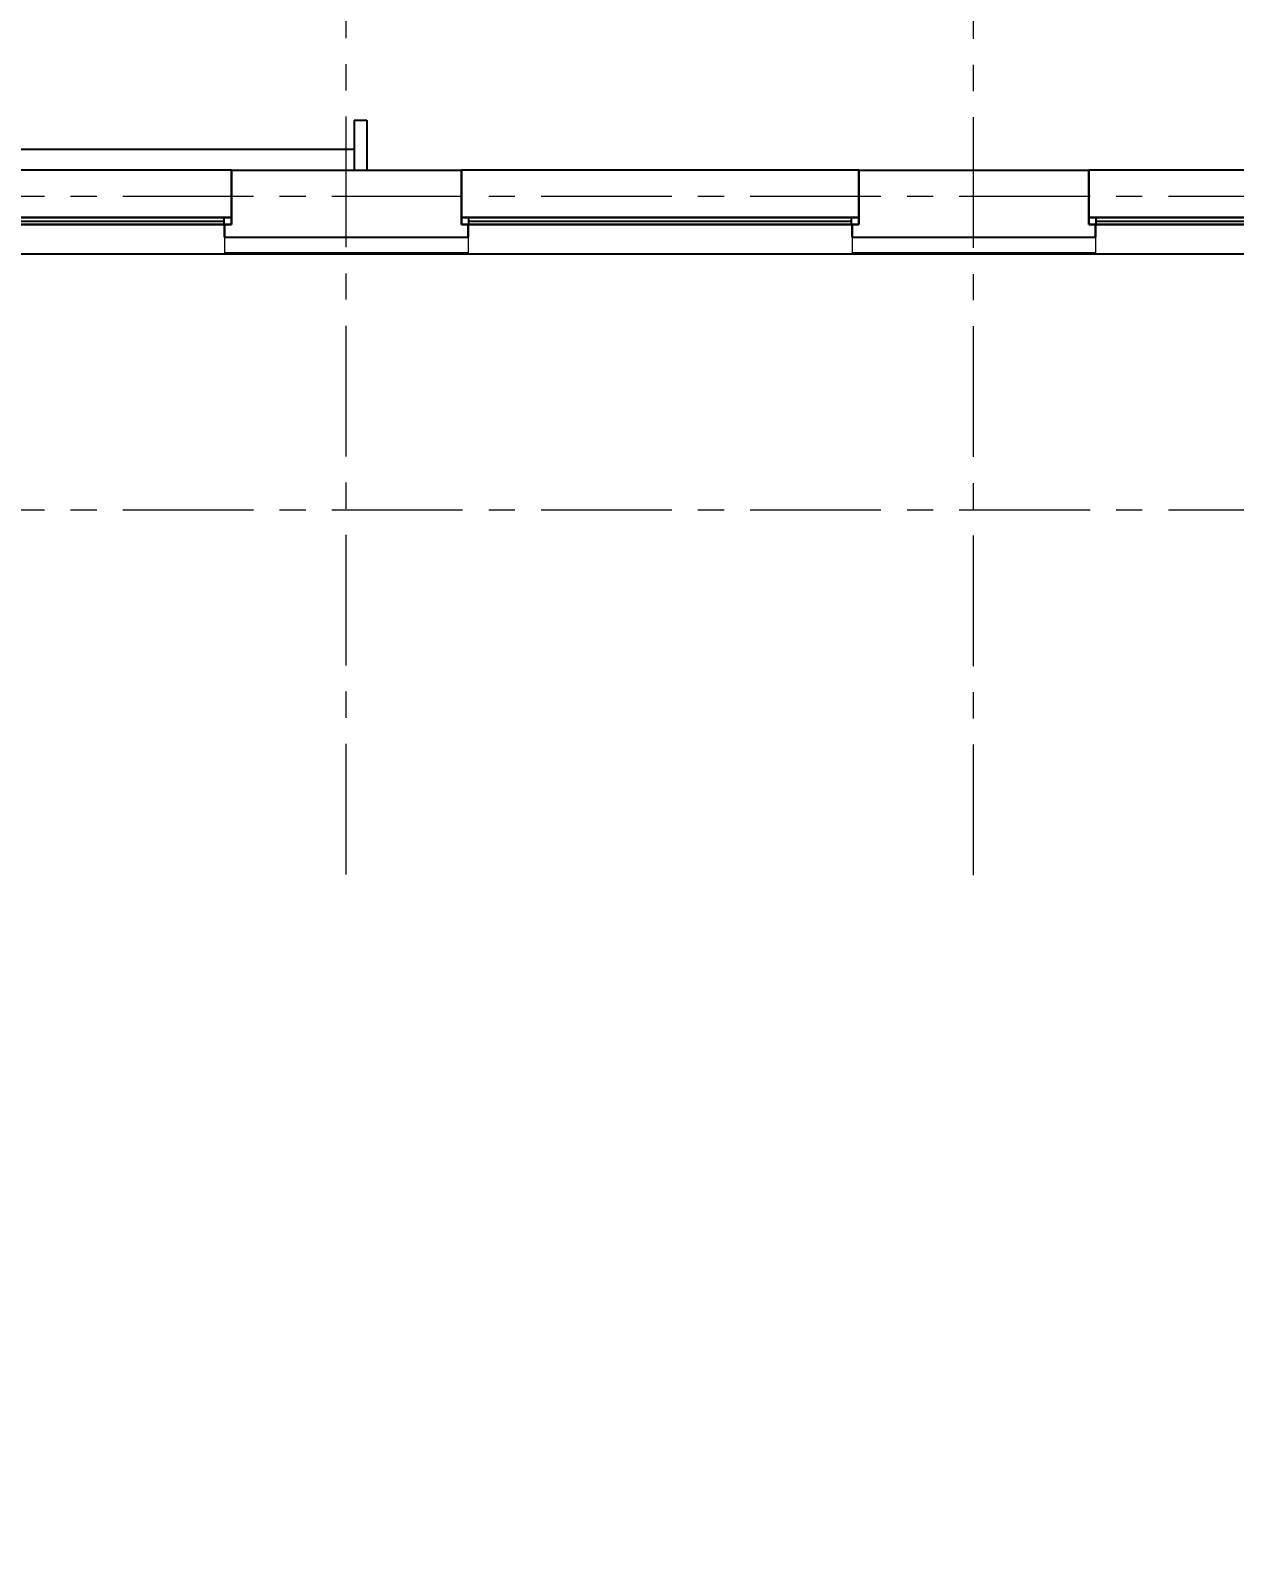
# Model space of a CAD drawing. Header units: millimetres. Extents: x 0 to 8967983, y -224399 to 13801.
# Drawn here: x 80579 to 92090, y -197256 to -182596 of the extents above; entities that cross this region are included whole.
import ezdxf
from ezdxf import colors
from ezdxf.entities.mleader import LeaderData, LeaderLine
from ezdxf.math import Vec2, Vec3

# ---------------------------------------------------------------- set-up
doc = ezdxf.new("R2010")
doc.units = ezdxf.units.MM
doc.header["$LTSCALE"] = 10
doc.linetypes.add('CENTER', pattern=[2, 1.25, -0.25, 0.25, -0.25])
for name, color, linetype, lineweight in [('АР_Навесной фасад', 5, 'Continuous', 5), ('АР_Оси', 142, 'Continuous', 9), ('АР_Сущ Несущая стена', 202, 'Continuous', 30)]:
    doc.layers.add(name, color=color, linetype=linetype, lineweight=lineweight)
doc.layers.add('АР_новое окно', color=160, linetype='Continuous')
doc.layers.add('Архитектура', color=251, linetype='Continuous')
doc.layers.get('0').off()
doc.layers.get('0').freeze()
doc.styles.add('ISOCPEUR', font='isocpeur.TTF', dxfattribs={"width": 0.7})

# ---------------------------------------------------------------- blocks, each defined once
blk = doc.blocks.new('*U110')
at = {"layer": 'АР_новое окно', "lineweight": 20}
for p, q in [((0, 3800), (-70, 3800)), ((0, 0), (-70, 0))]:
    blk.add_line(p, q, dxfattribs=at)
at = {"layer": 'АР_новое окно'}
for p, q in [((-70, 3800), (-70, 0)), ((-70, 0), (-70, 3800)), ((0, 3730), (-70, 3730)), ((-35, 3730), (-35, 70)), ((0, 3800), (0, 0)), ((0, 70), (-70, 70))]:
    blk.add_line(p, q, dxfattribs=at)
blk = doc.blocks.new('блок новое окно')
at = {"layer": 'АР_Навесной фасад', "ltscale": 100}
for points in [[(65, -640), (65, -800)], [(3735, -640), (3735, -800)]]:
    blk.add_lwpolyline(points, dxfattribs=at)
at = {"layer": 'АР_новое окно', "ltscale": 100}
for p, q in [((3800, 0), (0, 0)), ((3735, -521), (0, -521))]:
    blk.add_line(p, q, dxfattribs=at)
blk.add_lwpolyline([(65, -800), (3735, -800)], dxfattribs=at)
at = {"layer": 'АР_Сущ Несущая стена', "ltscale": 100}
for p, q in [((0, -521), (0, 0)), ((3800, -521), (3800, 0)), ((65, -521), (0, -521)), ((65, -521), (65, -640)), ((3800, -521), (3735, -521)), ((3735, -521), (3735, -640))]:
    blk.add_line(p, q, dxfattribs=at)
at = {"layer": 'АР_новое окно', "ltscale": 100, "xscale": -1, "rotation": 90}
blk.add_blockref('*U110', (3800, -521), dxfattribs=at)
blk = doc.blocks.new('_DOTSMALL')
at = {"color": 0, "linetype": 'ByBlock', "const_width": 0.5}
blk.add_lwpolyline([(-0.0625, 0, 1), (0.0625, 0, 1)], format="xyb", close=True, dxfattribs=at)

msp = doc.modelspace()

# ---------------------------------------------------------------- linework, layer by layer
at = {"layer": 'АР_Оси', "linetype": 'CENTER', "ltscale": 100}
for p, q in [((83593.5, -165418.4), (83593.5, -190696.9)), ((89593.5, -165424), (89593.5, -190696.9)), ((41459.8, -184180.9), (116782.1, -184180.9)), ((41459.8, -187180.9), (116782.1, -187180.9))]:
    msp.add_line(p, q, dxfattribs=at)
at = {"layer": 'Архитектура', "lineweight": 25, "transparency": 33554684}
for p, q in [((83673.5, -183452.5), (83673.5, -183930.9)), ((77628.5, -183730.9), (83673.5, -183730.9)), ((82498.5, -183930.9), (84698.5, -183930.9)), ((88498.5, -183930.9), (90698.5, -183930.9)), ((82433.5, -184570.9), (84763.5, -184570.9)), ((88433.5, -184570.9), (90763.5, -184570.9)), ((82433.5, -184720.9), (84763.5, -184720.9)), ((82433.5, -184730.9), (84763.5, -184730.9)), ((88433.5, -184720.9), (90763.5, -184720.9)), ((88433.5, -184730.9), (90763.5, -184730.9))]:
    msp.add_line(p, q, dxfattribs=at)
for points in [[(83673.5, -183452.5), (83793.5, -183452.5)], [(83793.5, -183452.5), (83793.5, -183930.9)]]:
    msp.add_lwpolyline(points, dxfattribs=at)

# ---------------------------------------------------------------- block references
for p in [(78698.5, -183930.9), (84698.5, -183930.9), (90698.5, -183930.9)]:
    msp.add_blockref('блок новое окно', p, dxfattribs=at)

# ---------------------------------------------------------------- leaders
ml = msp.add_multileader_mtext('Standard', dxfattribs=at)
ml.set_content('-2,650', color=256, style='ISOCPEUR')
ml.set_leader_properties(color=256, linetype='Continuous', lineweight=-1)
ml.set_arrow_properties(name='DOTSMALL')
ml.build(insert=Vec2(0, 0))
ml.multileader.update_dxf_attribs({"has_text_frame": 1, "text_left_attachment_type": 4, "text_right_attachment_type": 4, "dogleg_length": 100, "arrow_head_size": 180})
ctx = ml.context
ctx.base_point, ctx.char_height, ctx.arrow_head_size, ctx.landing_gap_size, ctx.plane_origin = Vec3(97964.9, -185922.1), 250, 180, 50, Vec3(95803.7, -186513.4)
ctx.left_attachment, ctx.right_attachment = 4, 4
notes = []
notes.append((ctx, [(0, (0, 0, 0), (0, 0), (1, 0), 1, [])]))
ctx.mtext.insert, ctx.mtext.width, ctx.mtext.line_spacing_style, ctx.mtext.flow_direction = Vec3(98014.9, -185588.8), 852.697, 2, 5
for ctx, leaders in notes:
    for number, flags, end, landing, length, lines in leaders:
        leader = LeaderData()
        leader.index, (leader.has_last_leader_line, leader.has_dogleg_vector, leader.attachment_direction) = number, flags
        leader.last_leader_point, leader.dogleg_vector, leader.dogleg_length = Vec3(end), Vec3(landing), length
        for number, points, colour, breaks in lines:
            line = LeaderLine()
            line.index, line.vertices, line.color, line.breaks = number, Vec3.list(points), colors.encode_raw_color(colour), breaks
            leader.lines.append(line)
        ctx.leaders.append(leader)

doc.saveas('drawing.dxf')
